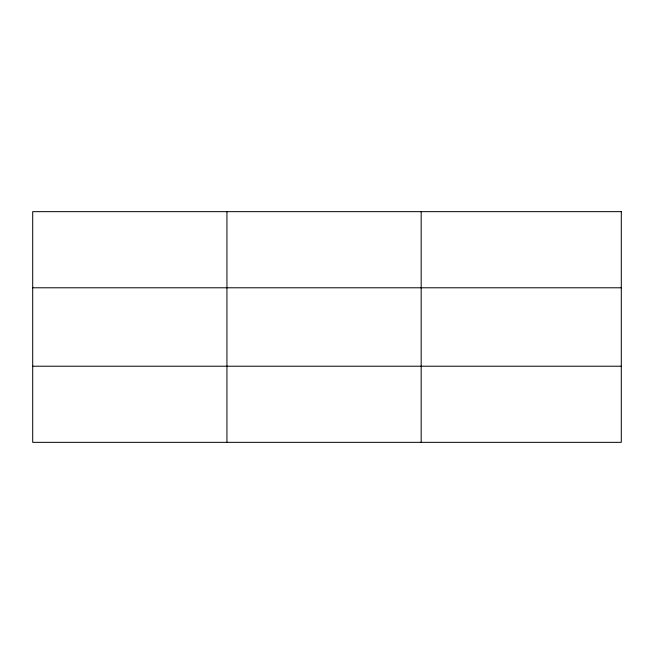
<?xml version="1.0" encoding="UTF-8"?>
<svg xmlns="http://www.w3.org/2000/svg" width="654" height="654" viewBox="0 0 654 654"><rect width="100%" height="100%" fill="white"/><g stroke="black" fill="none" stroke-linecap="round" stroke-linejoin="round"><path stroke-width="0.98" d="M226.938 442.341L226.938 211.659M421.176 442.341L421.176 211.659M32.7 287.785L621.3 287.785M32.7 366.215L621.3 366.215M621.3 211.659L621.3 442.341L32.7 442.341L32.7 211.659L621.3 211.659"/></g></svg>
